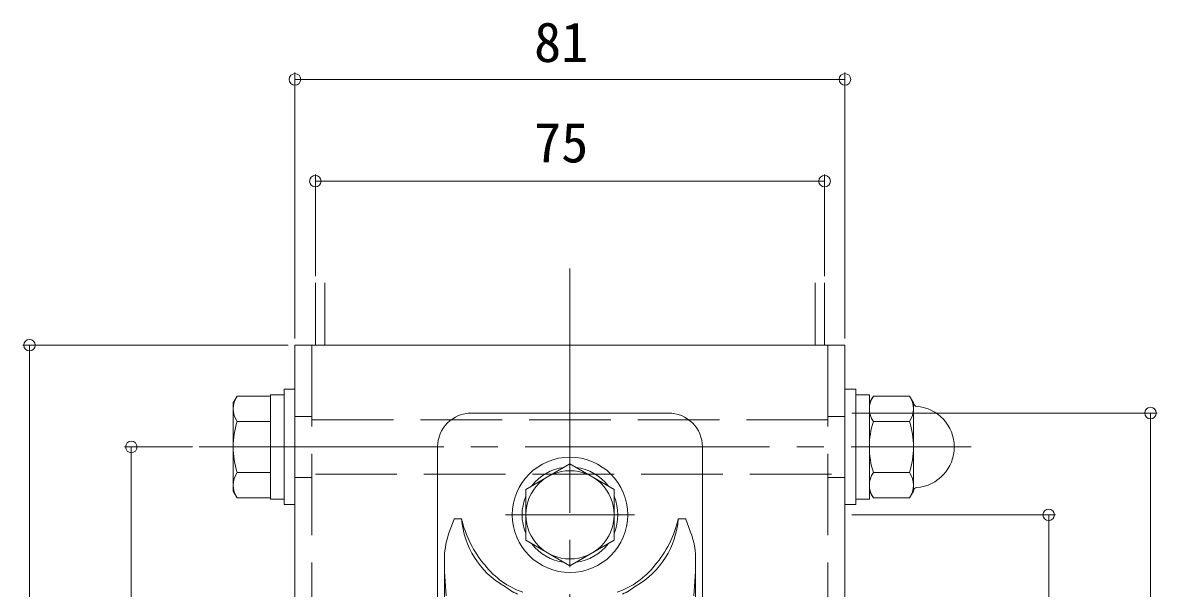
# Model space of a CAD drawing. Units: millimetres, scale not verified. Extents: x -1681 to -294, y -1188 to 1055.
# Drawn here: x -744.5 to -577.4, y 589.1 to 672.5 of the extents above; entities that cross this region are included whole.
import ezdxf
from ezdxf.enums import TextEntityAlignment as Align

# ---------------------------------------------------------------- set-up
doc = ezdxf.new("R2010")
doc.units = ezdxf.units.MM
doc.header["$LTSCALE"] = 4
doc.linetypes.add('CHAIN2', pattern=[12, 9, -1, 1, -1])
doc.linetypes.add('DASHED3', pattern=[4, 3, -1])
for name, color, linetype, lineweight in [('0-4_YKK_12', 2, 'Continuous', 9), ('0-5_YKK_13', 4, 'Continuous', 9), ('0-6_YKK_D', 6, 'Continuous', 9)]:
    doc.layers.add(name, color=color, linetype=linetype, lineweight=lineweight)
doc.styles.add('ＭＳ ゴシック', font='')
doc.styles.get('ＭＳ ゴシック').set_extended_font_data('MS Gothic')

msp = doc.modelspace()

# ---------------------------------------------------------------- linework, layer by layer
at = {"layer": '0-4_YKK_12', "linetype": 'CHAIN2'}
for p, q in [((-663.934, 636.263), (-663.934, 444.1)), ((-718.534, 609.968), (-604.866, 609.968)), ((-673.434, 599.968), (-654.434, 599.968))]:
    msp.add_line(p, q, dxfattribs=at)
at = {"layer": '0-4_YKK_12'}
for p, q in [((-701.434, 634.136), (-701.434, 624.968)), ((-626.434, 634.136), (-626.434, 624.968))]:
    msp.add_line(p, q, dxfattribs=at)
at = {"layer": '0-4_YKK_12', "linetype": 'DASHED3'}
for p, q in [((-700.034, 634.136), (-700.034, 624.968)), ((-627.834, 634.136), (-627.834, 624.968))]:
    msp.add_line(p, q, dxfattribs=at)
at = {"layer": '0-5_YKK_13'}
for p, q in [((-704.434, 624.968), (-704.434, 454.968)), ((-704.434, 624.968), (-623.434, 624.968)), ((-623.434, 624.968), (-623.434, 454.968)), ((-704.434, 618.468), (-706.034, 618.468)), ((-706.034, 618.468), (-706.034, 601.468)), ((-704.434, 601.468), (-704.434, 618.468)), ((-621.834, 618.468), (-623.434, 618.468)), ((-623.434, 618.468), (-623.434, 601.468)), ((-621.834, 601.468), (-621.834, 618.468)), ((-713.534, 616.468), (-712.954, 617.474)), ((-708.034, 617.474), (-712.954, 617.474)), ((-708.034, 617.667), (-706.034, 617.667)), ((-708.034, 602.267), (-708.034, 617.667)), ((-708.034, 602.462), (-708.034, 617.474)), ((-706.034, 617.667), (-706.034, 602.267)), ((-621.834, 617.667), (-619.834, 617.667)), ((-621.834, 602.267), (-621.834, 617.667)), ((-619.834, 617.667), (-619.834, 602.267)), ((-619.834, 616.468), (-619.254, 617.474)), ((-619.254, 617.474), (-613.915, 617.474)), ((-613.334, 616.468), (-613.915, 617.474)), ((-713.534, 603.468), (-713.534, 616.468)), ((-649.431, 614.968), (-678.437, 614.968)), ((-619.834, 603.468), (-619.834, 616.468)), ((-613.334, 603.468), (-613.334, 616.468)), ((-708.034, 613.721), (-712.954, 613.721)), ((-619.254, 613.721), (-613.915, 613.721)), ((-683.434, 609.971), (-683.434, 469.965)), ((-644.434, 469.965), (-644.434, 609.971)), ((-663.934, 607.474), (-670.434, 603.721)), ((-657.434, 603.721), (-663.934, 607.474)), ((-708.034, 606.215), (-712.954, 606.215)), ((-619.254, 606.215), (-613.915, 606.215)), ((-713.534, 603.468), (-712.954, 602.462)), ((-670.434, 603.721), (-670.434, 596.215)), ((-657.434, 596.215), (-657.434, 603.721)), ((-619.834, 603.468), (-619.254, 602.462)), ((-613.334, 603.468), (-613.915, 602.462)), ((-708.034, 602.462), (-712.954, 602.462)), ((-706.034, 602.267), (-708.034, 602.267)), ((-619.834, 602.267), (-621.834, 602.267)), ((-619.254, 602.462), (-613.915, 602.462)), ((-706.034, 601.468), (-704.434, 601.468)), ((-623.434, 601.468), (-621.834, 601.468)), ((-681.706, 597.408), (-680.993, 599.34)), ((-680.993, 599.34), (-680.986, 599.359)), ((-680.986, 599.359), (-679.886, 599.359)), ((-647.983, 599.359), (-646.883, 599.359)), ((-646.883, 599.359), (-646.876, 599.34)), ((-646.876, 599.34), (-646.162, 597.408)), ((-670.434, 596.215), (-663.934, 592.463)), ((-663.934, 592.463), (-657.434, 596.215)), ((-682.434, 593.773), (-682.434, 471.757)), ((-645.434, 471.757), (-645.434, 593.773))]:
    msp.add_line(p, q, dxfattribs=at)
at = {"layer": '0-5_YKK_13', "linetype": 'DASHED3'}
for p, q in [((-701.934, 624.968), (-701.934, 454.968)), ((-625.934, 624.968), (-625.934, 454.968)), ((-704.434, 614.468), (-701.934, 614.468)), ((-701.934, 613.968), (-625.434, 613.968)), ((-625.934, 614.468), (-623.434, 614.468)), ((-704.434, 605.468), (-701.934, 605.468)), ((-625.434, 605.968), (-701.934, 605.968)), ((-625.934, 605.468), (-623.434, 605.468))]:
    msp.add_line(p, q, dxfattribs=at)
at = {"layer": '0-5_YKK_13'}
for radius in [8.5, 6.5]:
    msp.add_circle((-663.934, 599.968), radius, dxfattribs=at)
for centre, radius, start, end in [((-710.212, 615.597), 3.323, 145.61574, 214.38425), ((-616.512, 615.597), 3.323, 145.61574, 214.38425), ((-616.657, 615.597), 3.323, 325.61574, 34.38425), ((-678.438, 609.972), 4.996, 89.98555, 180.01443), ((-649.43, 609.972), 4.996, 359.98555, 90.01443), ((-612.834, 616.449), 0.5, 180, 265.58827), ((-613.334, 609.968), 6, 274.41171, 85.58827), ((-701.115, 609.968), 12.419, 162.41203, 197.58795), ((-607.415, 609.968), 12.419, 162.41203, 197.58795), ((-625.754, 609.968), 12.419, 342.41203, 17.58795), ((-663.934, 599.968), 7.05, 97.21814, 142.78185), ((-663.934, 599.968), 7.05, 37.21814, 82.78185), ((-710.212, 604.339), 3.323, 145.61574, 214.38425), ((-616.512, 604.339), 3.323, 145.61574, 214.38425), ((-616.657, 604.339), 3.323, 325.61574, 34.38425), ((-612.834, 603.487), 0.5, 94.41171, 180), ((-663.934, 599.968), 7.05, 157.21814, 202.78185), ((-663.934, 599.968), 7.05, 337.21814, 22.78185), ((-664.347, 602.922), 15.942, 192.9149, 220.6489), ((-667.381, 600.358), 12.544, 184.56871, 239.85246), ((-660.487, 600.358), 12.544, 300.14752, 355.43127), ((-663.522, 602.922), 15.942, 319.35109, 347.08508), ((-669.404, 593.054), 13.05, 160.5108, 176.84068), ((-656.605, 593.427), 11.176, 1.77779, 20.87068), ((-663.934, 599.968), 7.05, 217.21814, 262.78185), ((-663.934, 599.968), 7.05, 277.21814, 322.78185), ((-621.302, 593.893), 61.132, 180.11194, 185.49977), ((-695.117, 593.332), 49.685, 353.87892, 0.50932), ((-666.934, 599.968), 12.067, 218.00896, 250.94125), ((-660.934, 599.968), 12.067, 289.05873, 321.99103), ((-666.873, 598.399), 11.196, 232.54544, 244.67766), ((-660.996, 598.399), 11.196, 295.32233, 307.45454)]:
    msp.add_arc(centre, radius, start, end, dxfattribs=at)
at = {"layer": '0-6_YKK_D'}
for p, q in [((-704.434, 625.968), (-704.434, 665.136)), ((-623.434, 625.968), (-623.434, 665.136)), ((-704.434, 664.136), (-623.434, 664.136)), ((-701.434, 635.136), (-701.434, 650.136)), ((-626.434, 635.136), (-626.434, 650.136)), ((-701.434, 649.136), (-626.434, 649.136)), ((-705.434, 624.968), (-744.534, 624.968)), ((-743.534, 624.968), (-743.534, 454.968)), ((-622.434, 614.968), (-577.434, 614.968)), ((-578.434, 614.968), (-578.434, 464.968)), ((-719.534, 609.968), (-729.534, 609.968)), ((-728.534, 469.968), (-728.534, 609.968)), ((-622.434, 599.968), (-592.434, 599.968)), ((-593.434, 599.968), (-593.434, 479.968))]:
    msp.add_line(p, q, dxfattribs=at)
for centre in [(-704.434, 664.136), (-623.434, 664.136), (-701.434, 649.136), (-626.434, 649.136), (-743.534, 624.968), (-578.434, 614.968), (-728.534, 609.968), (-593.434, 599.968)]:
    msp.add_circle(centre, 0.85, dxfattribs=at)

# ---------------------------------------------------------------- texts
at = {"layer": '0-6_YKK_D', "color": 4, "style": 'ＭＳ ゴシック'}
for s, p in [('81', (-669.214, 664.936)), ('75', (-669.214, 650.136))]:
    msp.add_text(s, height=5.865, dxfattribs=at).set_placement(p, align=Align.BOTTOM_LEFT)

doc.saveas('drawing.dxf')
